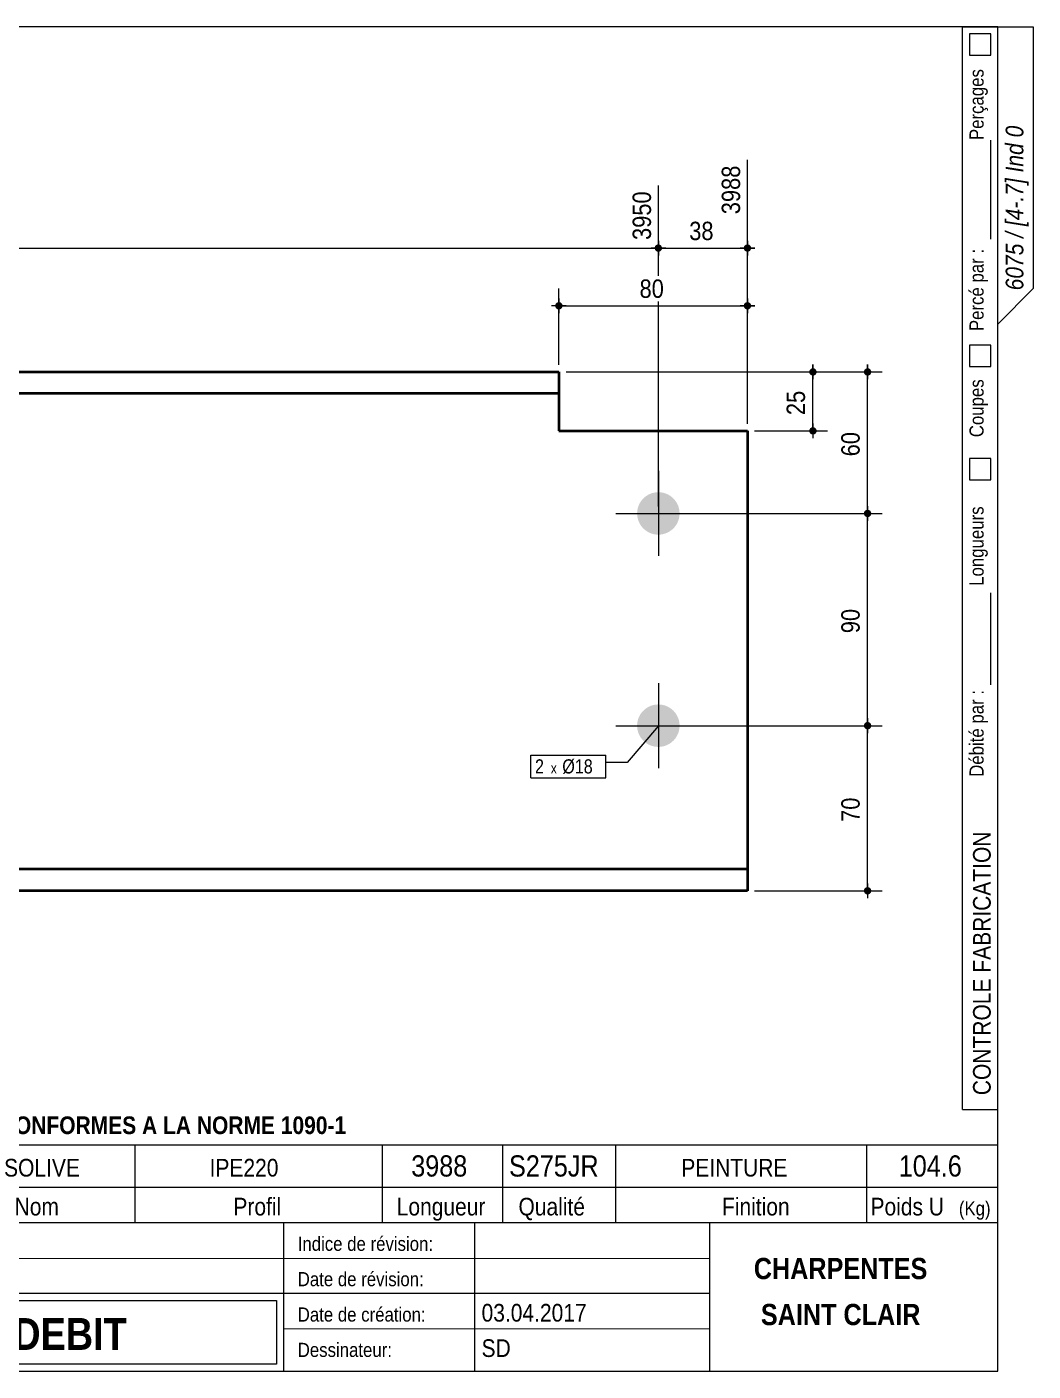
# Model space of a CAD drawing. Header units: millimetres. Extents: x 2 to 287, y 5 to 195.
# Drawn here: x 144.7 to 287, y 5 to 195 of the extents above; entities that cross this region are included whole.
import ezdxf

# ---------------------------------------------------------------- set-up
doc = ezdxf.new("R2010")
doc.units = ezdxf.units.MM
for name, color, linetype, lineweight in [('Autre type objet', 1, 'Continuous', 0), ('Boulon', 7, 'Continuous', 0), ('Cotation', 7, 'Continuous', 0), ('Désignation boulon', 3, 'Continuous', 0), ('Feuille dessin', 5, 'Continuous', 0), ('Piece', 2, 'Continuous', 0)]:
    doc.layers.add(name, color=color, linetype=linetype, lineweight=lineweight)
doc.styles.add('ARIAL', font='ARIAL.TTF')
doc.styles.add('ARIAL_BOLD', font='ARIALBD.TTF')
doc.styles.add('ARIAL_ITALIC', font='ARIALI.TTF')
doc.styles.add('COMIC_SANS_MS', font='COMIC.TTF')

# ---------------------------------------------------------------- blocks, each defined once
blk = doc.blocks.new('*A1')
at = {"layer": 'Boulon'}
for points in [[(231, 126.3), (231, 126.38), (231.01, 126.45), (231.01, 126.52), (231.02, 126.6), (231.03, 126.67), (231.04, 126.74), (231.06, 126.81), (231.07, 126.89), (231.09, 126.96), (231.11, 127.03), (231.13, 127.1), (231.15, 127.17), (231.17, 127.24), (231.2, 127.31), (231.23, 127.38), (231.26, 127.44), (231.29, 127.51), (231.32, 127.58), (231.35, 127.64), (231.39, 127.71), (231.43, 127.77), (231.46, 127.83), (231.5, 127.9), (231.55, 127.96), (231.59, 128.02), (231.63, 128.07), (231.68, 128.13), (231.73, 128.19), (231.78, 128.24), (231.83, 128.3), (231.88, 128.35), (231.93, 128.4), (231.98, 128.45), (232.04, 128.5), (232.1, 128.55), (232.15, 128.59), (232.21, 128.64), (232.27, 128.68), (232.33, 128.72), (232.39, 128.76), (232.46, 128.8), (232.52, 128.84), (232.58, 128.87), (232.65, 128.91), (232.72, 128.94), (232.78, 128.97), (232.85, 129), (232.92, 129.03), (232.99, 129.05), (233.06, 129.08), (233.13, 129.1), (233.2, 129.12), (233.27, 129.14), (233.34, 129.16), (233.41, 129.17), (233.49, 129.18), (233.56, 129.2), (233.63, 129.21), (233.7, 129.21), (233.78, 129.22), (233.85, 129.22), (233.93, 129.23), (234, 129.23), (234.07, 129.23), (234.15, 129.22), (234.22, 129.22), (234.29, 129.21), (234.37, 129.21), (234.44, 129.2), (234.51, 129.18), (234.58, 129.17), (234.66, 129.16), (234.73, 129.14), (234.8, 129.12), (234.87, 129.1), (234.94, 129.08), (235.01, 129.05), (235.08, 129.03), (235.15, 129), (235.21, 128.97), (235.28, 128.94), (235.35, 128.91), (235.41, 128.87), (235.48, 128.84), (235.54, 128.8), (235.6, 128.76), (235.67, 128.72), (235.73, 128.68), (235.79, 128.64), (235.84, 128.59), (235.9, 128.55), (235.96, 128.5), (236.01, 128.45), (236.07, 128.4), (236.12, 128.35), (236.17, 128.3), (236.22, 128.24), (236.27, 128.19), (236.32, 128.13), (236.36, 128.07), (236.41, 128.02), (236.45, 127.96), (236.49, 127.9), (236.53, 127.83), (236.57, 127.77), (236.61, 127.71), (236.64, 127.64), (236.68, 127.58), (236.71, 127.51), (236.74, 127.44), (236.77, 127.38), (236.8, 127.31), (236.82, 127.24), (236.85, 127.17), (236.87, 127.1), (236.89, 127.03), (236.91, 126.96), (236.93, 126.89), (236.94, 126.81), (236.95, 126.74), (236.97, 126.67), (236.98, 126.6), (236.98, 126.52), (236.99, 126.45), (237, 126.38), (237, 126.3), (237, 126.23), (237, 126.15), (237, 126.08), (236.99, 126.01), (236.98, 125.93), (236.98, 125.86), (236.97, 125.79), (236.95, 125.72), (236.94, 125.64), (236.93, 125.57), (236.91, 125.5), (236.89, 125.43), (236.87, 125.36), (236.85, 125.29), (236.82, 125.22), (236.8, 125.15), (236.77, 125.08), (236.74, 125.01), (236.71, 124.95), (236.68, 124.88), (236.64, 124.81), (236.61, 124.75), (236.57, 124.69), (236.53, 124.62), (236.49, 124.56), (236.45, 124.5), (236.41, 124.44), (236.36, 124.38), (236.32, 124.33), (236.27, 124.27), (236.22, 124.21), (236.17, 124.16), (236.12, 124.11), (236.07, 124.06), (236.01, 124.01), (235.96, 123.96), (235.9, 123.91), (235.84, 123.86), (235.79, 123.82), (235.73, 123.78), (235.67, 123.73), (235.6, 123.69), (235.54, 123.66), (235.48, 123.62), (235.41, 123.58), (235.35, 123.55), (235.28, 123.52), (235.21, 123.49), (235.15, 123.46), (235.08, 123.43), (235.01, 123.4), (234.94, 123.38), (234.87, 123.36), (234.8, 123.34), (234.73, 123.32), (234.66, 123.3), (234.58, 123.29), (234.51, 123.27), (234.44, 123.26), (234.37, 123.25), (234.29, 123.24), (234.22, 123.24), (234.15, 123.23), (234.07, 123.23), (234, 123.23), (233.93, 123.23), (233.85, 123.23), (233.78, 123.24), (233.7, 123.24), (233.63, 123.25), (233.56, 123.26), (233.49, 123.27), (233.41, 123.29), (233.34, 123.3), (233.27, 123.32), (233.2, 123.34), (233.13, 123.36), (233.06, 123.38), (232.99, 123.4), (232.92, 123.43), (232.85, 123.46), (232.78, 123.49), (232.72, 123.52), (232.65, 123.55), (232.58, 123.58), (232.52, 123.62), (232.46, 123.66), (232.39, 123.69), (232.33, 123.73), (232.27, 123.78), (232.21, 123.82), (232.15, 123.86), (232.1, 123.91), (232.04, 123.96), (231.98, 124.01), (231.93, 124.06), (231.88, 124.11), (231.83, 124.16), (231.78, 124.21), (231.73, 124.27), (231.68, 124.33), (231.63, 124.38), (231.59, 124.44), (231.55, 124.5), (231.5, 124.56), (231.46, 124.62), (231.43, 124.69), (231.39, 124.75), (231.35, 124.81), (231.32, 124.88), (231.29, 124.95), (231.26, 125.01), (231.23, 125.08), (231.2, 125.15), (231.17, 125.22), (231.15, 125.29), (231.13, 125.36), (231.11, 125.43), (231.09, 125.5), (231.07, 125.57), (231.06, 125.64), (231.04, 125.72), (231.03, 125.79), (231.02, 125.86), (231.01, 125.93), (231.01, 126.01), (231, 126.08), (231, 126.15), (231, 126.23)], [(231, 96.3), (231, 96.38), (231.01, 96.45), (231.01, 96.52), (231.02, 96.6), (231.03, 96.67), (231.04, 96.74), (231.06, 96.81), (231.07, 96.89), (231.09, 96.96), (231.11, 97.03), (231.13, 97.1), (231.15, 97.17), (231.17, 97.24), (231.2, 97.31), (231.23, 97.38), (231.26, 97.44), (231.29, 97.51), (231.32, 97.58), (231.35, 97.64), (231.39, 97.71), (231.43, 97.77), (231.46, 97.83), (231.5, 97.9), (231.55, 97.96), (231.59, 98.02), (231.63, 98.07), (231.68, 98.13), (231.73, 98.19), (231.78, 98.24), (231.83, 98.3), (231.88, 98.35), (231.93, 98.4), (231.98, 98.45), (232.04, 98.5), (232.1, 98.55), (232.15, 98.59), (232.21, 98.64), (232.27, 98.68), (232.33, 98.72), (232.39, 98.76), (232.46, 98.8), (232.52, 98.84), (232.58, 98.87), (232.65, 98.91), (232.72, 98.94), (232.78, 98.97), (232.85, 99), (232.92, 99.03), (232.99, 99.05), (233.06, 99.08), (233.13, 99.1), (233.2, 99.12), (233.27, 99.14), (233.34, 99.16), (233.41, 99.17), (233.49, 99.18), (233.56, 99.2), (233.63, 99.21), (233.7, 99.21), (233.78, 99.22), (233.85, 99.22), (233.93, 99.23), (234, 99.23), (234.07, 99.23), (234.15, 99.22), (234.22, 99.22), (234.29, 99.21), (234.37, 99.21), (234.44, 99.2), (234.51, 99.18), (234.58, 99.17), (234.66, 99.16), (234.73, 99.14), (234.8, 99.12), (234.87, 99.1), (234.94, 99.08), (235.01, 99.05), (235.08, 99.03), (235.15, 99), (235.21, 98.97), (235.28, 98.94), (235.35, 98.91), (235.41, 98.87), (235.48, 98.84), (235.54, 98.8), (235.6, 98.76), (235.67, 98.72), (235.73, 98.68), (235.79, 98.64), (235.84, 98.59), (235.9, 98.55), (235.96, 98.5), (236.01, 98.45), (236.07, 98.4), (236.12, 98.35), (236.17, 98.3), (236.22, 98.24), (236.27, 98.19), (236.32, 98.13), (236.36, 98.07), (236.41, 98.02), (236.45, 97.96), (236.49, 97.9), (236.53, 97.83), (236.57, 97.77), (236.61, 97.71), (236.64, 97.64), (236.68, 97.58), (236.71, 97.51), (236.74, 97.44), (236.77, 97.38), (236.8, 97.31), (236.82, 97.24), (236.85, 97.17), (236.87, 97.1), (236.89, 97.03), (236.91, 96.96), (236.93, 96.89), (236.94, 96.81), (236.95, 96.74), (236.97, 96.67), (236.98, 96.6), (236.98, 96.52), (236.99, 96.45), (237, 96.38), (237, 96.3), (237, 96.23), (237, 96.15), (237, 96.08), (236.99, 96.01), (236.98, 95.93), (236.98, 95.86), (236.97, 95.79), (236.95, 95.72), (236.94, 95.64), (236.93, 95.57), (236.91, 95.5), (236.89, 95.43), (236.87, 95.36), (236.85, 95.29), (236.82, 95.22), (236.8, 95.15), (236.77, 95.08), (236.74, 95.01), (236.71, 94.95), (236.68, 94.88), (236.64, 94.81), (236.61, 94.75), (236.57, 94.69), (236.53, 94.62), (236.49, 94.56), (236.45, 94.5), (236.41, 94.44), (236.36, 94.38), (236.32, 94.33), (236.27, 94.27), (236.22, 94.21), (236.17, 94.16), (236.12, 94.11), (236.07, 94.06), (236.01, 94.01), (235.96, 93.96), (235.9, 93.91), (235.84, 93.86), (235.79, 93.82), (235.73, 93.78), (235.67, 93.73), (235.6, 93.69), (235.54, 93.66), (235.48, 93.62), (235.41, 93.58), (235.35, 93.55), (235.28, 93.52), (235.21, 93.49), (235.15, 93.46), (235.08, 93.43), (235.01, 93.4), (234.94, 93.38), (234.87, 93.36), (234.8, 93.34), (234.73, 93.32), (234.66, 93.3), (234.58, 93.29), (234.51, 93.27), (234.44, 93.26), (234.37, 93.25), (234.29, 93.24), (234.22, 93.24), (234.15, 93.23), (234.07, 93.23), (234, 93.23), (233.93, 93.23), (233.85, 93.23), (233.78, 93.24), (233.7, 93.24), (233.63, 93.25), (233.56, 93.26), (233.49, 93.27), (233.41, 93.29), (233.34, 93.3), (233.27, 93.32), (233.2, 93.34), (233.13, 93.36), (233.06, 93.38), (232.99, 93.4), (232.92, 93.43), (232.85, 93.46), (232.78, 93.49), (232.72, 93.52), (232.65, 93.55), (232.58, 93.58), (232.52, 93.62), (232.46, 93.66), (232.39, 93.69), (232.33, 93.73), (232.27, 93.78), (232.21, 93.82), (232.15, 93.86), (232.1, 93.91), (232.04, 93.96), (231.98, 94.01), (231.93, 94.06), (231.88, 94.11), (231.83, 94.16), (231.78, 94.21), (231.73, 94.27), (231.68, 94.33), (231.63, 94.38), (231.59, 94.44), (231.55, 94.5), (231.5, 94.56), (231.46, 94.62), (231.43, 94.69), (231.39, 94.75), (231.35, 94.81), (231.32, 94.88), (231.29, 94.95), (231.26, 95.01), (231.23, 95.08), (231.2, 95.15), (231.17, 95.22), (231.15, 95.29), (231.13, 95.36), (231.11, 95.43), (231.09, 95.5), (231.07, 95.57), (231.06, 95.64), (231.04, 95.72), (231.03, 95.79), (231.02, 95.86), (231.01, 95.93), (231.01, 96.01), (231, 96.08), (231, 96.15), (231, 96.23)]]:
    blk.add_hatch(color=256, dxfattribs=at).paths.add_polyline_path(points, flags=17)
at = {"layer": 'Boulon', "linetype": 'Continuous', "lineweight": 0}
for p, q in [((234, 132.23), (234, 120.23)), ((228, 126.23), (240, 126.23)), ((234, 102.23), (234, 90.23)), ((228, 96.23), (240, 96.23))]:
    blk.add_line(p, q, dxfattribs=at)
blk = doc.blocks.new('*A3')
at = {"layer": 'Piece', "color": 2, "linetype": 'Continuous', "lineweight": 40}
for p, q in [((139.935767, 146.2285), (219.935767, 146.2285)), ((219.935767, 146.2285), (219.935767, 137.895167)), ((219.935767, 143.161833), (139.935767, 143.161833)), ((219.935767, 137.895167), (246.602433, 137.895167)), ((246.602433, 137.895167), (246.602433, 72.895167)), ((246.602433, 75.961833), (139.935767, 75.961833)), ((246.602433, 72.895167), (139.935767, 72.895167))]:
    blk.add_line(p, q, dxfattribs=at)
blk = doc.blocks.new('*A4')
at = {"layer": 'Feuille dessin', "linetype": 'Continuous', "lineweight": 0}
for p, q in [((282, 195), (5, 195)), ((282, 5), (282, 195)), ((5, 5), (282, 5))]:
    blk.add_line(p, q, dxfattribs=at)
blk = doc.blocks.new('*A5')
at = {"layer": 'Autre type objet', "linetype": 'Continuous', "lineweight": 0}
for p, q in [((277, 42), (277, 195)), ((277, 195), (287, 195)), ((278, 194), (278, 191)), ((281, 194), (278, 194)), ((281, 191), (281, 194)), ((282, 42), (282, 195)), ((287, 195), (287, 158)), ((278, 191), (281, 191)), ((281, 165), (281, 179)), ((287, 158), (282, 153)), ((278, 150), (278, 147)), ((281, 150), (278, 150)), ((281, 147), (281, 150)), ((278, 147), (281, 147)), ((278, 134), (278, 131)), ((281, 134), (278, 134)), ((281, 131), (281, 134)), ((278, 131), (281, 131)), ((281, 102), (281, 115)), ((277, 42), (282, 42))]:
    blk.add_line(p, q, dxfattribs=at)
at = {"layer": 'Autre type objet', "width": 0.85}
for s, height, style, p in [('Perçages', 2, 'ARIAL', (280, 179)), ('6075 / [4-.7] Ind 0', 2.5, 'ARIAL_ITALIC', (285.619109, 157.760245)), ('Percé par :', 2, 'ARIAL', (280, 152)), ('Coupes', 2, 'ARIAL', (280, 137)), ('Longueurs', 2, 'ARIAL', (280, 116)), ('Débité par :', 2, 'ARIAL', (280, 89)), ('CONTROLE FABRICATION', 2.5, 'ARIAL', (281, 44))]:
    blk.add_text(s, height=height, rotation=90, dxfattribs=dict(at, style=style)).set_placement(p)
blk = doc.blocks.new('*A7')
at = {"layer": 'Autre type objet', "linetype": 'Continuous', "lineweight": 0}
for p, q in [((92, 37), (282, 37)), ((160, 31), (160, 37)), ((195, 31), (195, 37)), ((212, 31), (212, 37)), ((228, 31), (228, 37)), ((263.5, 31), (263.5, 37)), ((282, 31), (282, 37)), ((92, 31), (282, 31)), ((160, 26), (160, 31)), ((195, 26), (195, 31)), ((212, 26), (212, 31)), ((228, 26), (228, 31)), ((263.5, 26), (263.5, 31)), ((282, 5), (282, 31)), ((92, 26), (282, 26)), ((181, 26), (181, 5)), ((208, 26), (208, 5)), ((241.262466, 5), (241.262466, 26)), ((92, 21), (241.327069, 20.935451)), ((92, 16), (181, 16)), ((181, 16), (241.297815, 16.021151)), ((93, 15), (180, 15)), ((180, 15), (180, 6)), ((181, 11), (241.217807, 10.969512)), ((180, 6), (93, 6)), ((92, 5), (282, 5))]:
    blk.add_line(p, q, dxfattribs=at)
at = {"layer": 'Autre type objet', "width": 0.85}
for s, height, style, p in [('TOLERANCES ESSENTIELLES CONFORMES A LA NORME 1090-1', 2.5, 'ARIAL_BOLD', (96.5, 38.5)), ('SOLIVE', 2.5, 'ARIAL', (141.474609, 32.5)), ('IPE220', 2.5, 'ARIAL', (170.538574, 32.5)), ('3988', 3, 'ARIAL', (199.053223, 32.5)), ('S275JR', 3, 'ARIAL', (212.880127, 32.5)), ('PEINTURE', 2.5, 'ARIAL', (237.24646, 32.5)), ('104.6', 3, 'ARIAL', (267.997314, 32.5)), ('Nom', 2.5, 'ARIAL', (142.961426, 27)), ('Profil', 2.5, 'ARIAL', (173.903564, 27)), ('Longueur', 2.5, 'ARIAL', (197, 27)), ('Qualité', 2.5, 'ARIAL', (214.218018, 27)), ('Finition', 2.5, 'ARIAL', (243, 27)), ('Poids U', 2.5, 'ARIAL', (264, 27)), ('(Kg)', 2, 'ARIAL', (276.5, 27)), ('Indice de révision:', 2, 'ARIAL', (183, 22)), ('CHARPENTES', 3, 'ARIAL_BOLD', (247.5, 18)), ('Date de révision:', 2, 'ARIAL', (183, 17)), ('Date de création:', 2, 'ARIAL', (183, 12)), ('03.04.2017', 2.5, 'ARIAL', (209, 12)), ('SAINT CLAIR', 3, 'ARIAL_BOLD', (248.5, 11.5)), ('CROQUIS   DE  DEBIT', 4.5, 'ARIAL_BOLD', (103, 8)), ('SD', 2.5, 'ARIAL', (209, 7)), ('Dessinateur:', 2, 'ARIAL', (183, 7))]:
    blk.add_text(s, height=height, dxfattribs=dict(at, style=style)).set_placement(p)
blk = doc.blocks.new('*A10')
at = {"layer": 'Cotation'}
for points in [[(219.91, 155.06), (219.88, 155.06), (219.86, 155.07), (219.83, 155.07), (219.81, 155.08), (219.78, 155.08), (219.76, 155.09), (219.74, 155.1), (219.71, 155.11), (219.69, 155.12), (219.67, 155.14), (219.65, 155.15), (219.63, 155.16), (219.61, 155.18), (219.59, 155.2), (219.57, 155.21), (219.55, 155.23), (219.53, 155.25), (219.52, 155.27), (219.5, 155.29), (219.49, 155.31), (219.48, 155.34), (219.47, 155.36), (219.46, 155.38), (219.45, 155.41), (219.44, 155.43), (219.43, 155.46), (219.43, 155.48), (219.42, 155.51), (219.42, 155.53), (219.42, 155.56), (219.42, 155.58), (219.42, 155.61), (219.42, 155.63), (219.42, 155.66), (219.43, 155.68), (219.43, 155.71), (219.44, 155.73), (219.45, 155.76), (219.46, 155.78), (219.47, 155.8), (219.48, 155.83), (219.49, 155.85), (219.5, 155.87), (219.52, 155.89), (219.53, 155.91), (219.55, 155.93), (219.57, 155.95), (219.59, 155.97), (219.61, 155.98), (219.63, 156), (219.65, 156.01), (219.67, 156.03), (219.69, 156.04), (219.71, 156.05), (219.74, 156.06), (219.76, 156.07), (219.78, 156.08), (219.81, 156.09), (219.83, 156.09), (219.86, 156.1), (219.88, 156.1), (219.91, 156.1), (219.94, 156.1), (219.96, 156.1), (219.99, 156.1), (220.01, 156.1), (220.04, 156.09), (220.06, 156.09), (220.09, 156.08), (220.11, 156.07), (220.13, 156.06), (220.16, 156.05), (220.18, 156.04), (220.2, 156.03), (220.22, 156.01), (220.25, 156), (220.27, 155.98), (220.28, 155.97), (220.3, 155.95), (220.32, 155.93), (220.34, 155.91), (220.35, 155.89), (220.37, 155.87), (220.38, 155.85), (220.39, 155.83), (220.41, 155.8), (220.42, 155.78), (220.43, 155.76), (220.43, 155.73), (220.44, 155.71), (220.45, 155.68), (220.45, 155.66), (220.45, 155.63), (220.46, 155.61), (220.46, 155.58), (220.46, 155.56), (220.45, 155.53), (220.45, 155.51), (220.45, 155.48), (220.44, 155.46), (220.43, 155.43), (220.43, 155.41), (220.42, 155.38), (220.41, 155.36), (220.39, 155.34), (220.38, 155.31), (220.37, 155.29), (220.35, 155.27), (220.34, 155.25), (220.32, 155.23), (220.3, 155.21), (220.28, 155.2), (220.27, 155.18), (220.25, 155.16), (220.22, 155.15), (220.2, 155.14), (220.18, 155.12), (220.16, 155.11), (220.13, 155.1), (220.11, 155.09), (220.09, 155.08), (220.06, 155.08), (220.04, 155.07), (220.01, 155.07), (219.99, 155.06), (219.96, 155.06), (219.94, 155.06)], [(246.58, 155.06), (246.55, 155.06), (246.53, 155.07), (246.5, 155.07), (246.48, 155.08), (246.45, 155.08), (246.43, 155.09), (246.4, 155.1), (246.38, 155.11), (246.36, 155.12), (246.34, 155.14), (246.31, 155.15), (246.29, 155.16), (246.27, 155.18), (246.25, 155.2), (246.23, 155.21), (246.22, 155.23), (246.2, 155.25), (246.18, 155.27), (246.17, 155.29), (246.16, 155.31), (246.14, 155.34), (246.13, 155.36), (246.12, 155.38), (246.11, 155.41), (246.1, 155.43), (246.1, 155.46), (246.09, 155.48), (246.09, 155.51), (246.08, 155.53), (246.08, 155.56), (246.08, 155.58), (246.08, 155.61), (246.08, 155.63), (246.09, 155.66), (246.09, 155.68), (246.1, 155.71), (246.1, 155.73), (246.11, 155.76), (246.12, 155.78), (246.13, 155.8), (246.14, 155.83), (246.16, 155.85), (246.17, 155.87), (246.18, 155.89), (246.2, 155.91), (246.22, 155.93), (246.23, 155.95), (246.25, 155.97), (246.27, 155.98), (246.29, 156), (246.31, 156.01), (246.34, 156.03), (246.36, 156.04), (246.38, 156.05), (246.4, 156.06), (246.43, 156.07), (246.45, 156.08), (246.48, 156.09), (246.5, 156.09), (246.53, 156.1), (246.55, 156.1), (246.58, 156.1), (246.6, 156.1), (246.63, 156.1), (246.65, 156.1), (246.68, 156.1), (246.7, 156.09), (246.73, 156.09), (246.75, 156.08), (246.78, 156.07), (246.8, 156.06), (246.82, 156.05), (246.85, 156.04), (246.87, 156.03), (246.89, 156.01), (246.91, 156), (246.93, 155.98), (246.95, 155.97), (246.97, 155.95), (246.99, 155.93), (247, 155.91), (247.02, 155.89), (247.03, 155.87), (247.05, 155.85), (247.06, 155.83), (247.07, 155.8), (247.08, 155.78), (247.09, 155.76), (247.1, 155.73), (247.11, 155.71), (247.11, 155.68), (247.12, 155.66), (247.12, 155.63), (247.12, 155.61), (247.12, 155.58), (247.12, 155.56), (247.12, 155.53), (247.12, 155.51), (247.11, 155.48), (247.11, 155.46), (247.1, 155.43), (247.09, 155.41), (247.08, 155.38), (247.07, 155.36), (247.06, 155.34), (247.05, 155.31), (247.03, 155.29), (247.02, 155.27), (247, 155.25), (246.99, 155.23), (246.97, 155.21), (246.95, 155.2), (246.93, 155.18), (246.91, 155.16), (246.89, 155.15), (246.87, 155.14), (246.85, 155.12), (246.82, 155.11), (246.8, 155.1), (246.78, 155.09), (246.75, 155.08), (246.73, 155.08), (246.7, 155.07), (246.68, 155.07), (246.65, 155.06), (246.63, 155.06), (246.6, 155.06)]]:
    blk.add_hatch(color=256, dxfattribs=at).paths.add_polyline_path(points, flags=17)
at = {"layer": 'Cotation', "linetype": 'Continuous', "lineweight": 0}
for p, q in [((219.94, 147.23), (219.94, 158)), ((246.6, 138.9), (246.6, 158)), ((219.94, 156.62), (219.94, 154.54)), ((246.6, 156.62), (246.6, 154.54)), ((220.98, 155.58), (218.9, 155.58)), ((219.94, 155.58), (218.9, 155.58)), ((219.94, 155.58), (246.6, 155.58)), ((247.64, 155.58), (245.56, 155.58)), ((246.6, 155.58), (247.64, 155.58))]:
    blk.add_line(p, q, dxfattribs=at)
at = {"layer": 'Cotation'}
for p in [(219.94, 155.58), (246.6, 155.58)]:
    blk.add_point(p, dxfattribs=at)
at = {"layer": 'Cotation', "style": 'ARIAL', "width": 0.85}
blk.add_text('80', height=2.6, dxfattribs=at).set_placement((231.34, 156.7))
blk = doc.blocks.new('*A12')
at = {"layer": 'Cotation'}
blk.add_hatch(color=256, dxfattribs=at).paths.add_polyline_path([(233.97, 163.22), (233.95, 163.22), (233.92, 163.22), (233.9, 163.23), (233.87, 163.23), (233.85, 163.24), (233.82, 163.25), (233.8, 163.26), (233.78, 163.27), (233.75, 163.28), (233.73, 163.29), (233.71, 163.31), (233.69, 163.32), (233.67, 163.34), (233.65, 163.35), (233.63, 163.37), (233.61, 163.39), (233.6, 163.41), (233.58, 163.43), (233.57, 163.45), (233.55, 163.47), (233.54, 163.49), (233.53, 163.52), (233.52, 163.54), (233.51, 163.56), (233.5, 163.59), (233.49, 163.61), (233.49, 163.64), (233.48, 163.66), (233.48, 163.69), (233.48, 163.71), (233.48, 163.74), (233.48, 163.76), (233.48, 163.79), (233.48, 163.81), (233.49, 163.84), (233.49, 163.86), (233.5, 163.89), (233.51, 163.91), (233.52, 163.94), (233.53, 163.96), (233.54, 163.98), (233.55, 164.01), (233.57, 164.03), (233.58, 164.05), (233.6, 164.07), (233.61, 164.09), (233.63, 164.11), (233.65, 164.12), (233.67, 164.14), (233.69, 164.16), (233.71, 164.17), (233.73, 164.18), (233.75, 164.2), (233.78, 164.21), (233.8, 164.22), (233.82, 164.23), (233.85, 164.24), (233.87, 164.24), (233.9, 164.25), (233.92, 164.25), (233.95, 164.26), (233.97, 164.26), (234, 164.26), (234.02, 164.26), (234.05, 164.26), (234.08, 164.25), (234.1, 164.25), (234.13, 164.24), (234.15, 164.24), (234.17, 164.23), (234.2, 164.22), (234.22, 164.21), (234.24, 164.2), (234.27, 164.18), (234.29, 164.17), (234.31, 164.16), (234.33, 164.14), (234.35, 164.12), (234.37, 164.11), (234.38, 164.09), (234.4, 164.07), (234.42, 164.05), (234.43, 164.03), (234.44, 164.01), (234.46, 163.98), (234.47, 163.96), (234.48, 163.94), (234.49, 163.91), (234.5, 163.89), (234.5, 163.86), (234.51, 163.84), (234.51, 163.81), (234.52, 163.79), (234.52, 163.76), (234.52, 163.74), (234.52, 163.71), (234.52, 163.69), (234.51, 163.66), (234.51, 163.64), (234.5, 163.61), (234.5, 163.59), (234.49, 163.56), (234.48, 163.54), (234.47, 163.52), (234.46, 163.49), (234.44, 163.47), (234.43, 163.45), (234.42, 163.43), (234.4, 163.41), (234.38, 163.39), (234.37, 163.37), (234.35, 163.35), (234.33, 163.34), (234.31, 163.32), (234.29, 163.31), (234.27, 163.29), (234.24, 163.28), (234.22, 163.27), (234.2, 163.26), (234.17, 163.25), (234.15, 163.24), (234.13, 163.23), (234.1, 163.23), (234.08, 163.22), (234.05, 163.22), (234.02, 163.22), (234, 163.22)], flags=17)
at = {"layer": 'Cotation', "linetype": 'Continuous', "lineweight": 0}
for p, q in [((234, 159.82), (234, 172.59)), ((45.84, 163.74), (234, 163.74)), ((235.04, 163.74), (232.96, 163.74)), ((234, 164.78), (234, 162.7)), ((234, 163.74), (235.04, 163.74)), ((234, 127.23), (234, 156.18))]:
    blk.add_line(p, q, dxfattribs=at)
at = {"layer": 'Cotation'}
blk.add_point((234, 163.74), dxfattribs=at)
at = {"layer": 'Cotation', "style": 'ARIAL', "width": 0.85}
blk.add_text('3950', height=2.6, rotation=90.0002, dxfattribs=at).set_placement((232.96, 164.88))
blk = doc.blocks.new('*A13')
at = {"layer": 'Cotation'}
for points in [[(233.97, 163.22), (233.95, 163.22), (233.92, 163.22), (233.9, 163.23), (233.87, 163.23), (233.85, 163.24), (233.82, 163.25), (233.8, 163.26), (233.78, 163.27), (233.75, 163.28), (233.73, 163.29), (233.71, 163.31), (233.69, 163.32), (233.67, 163.34), (233.65, 163.35), (233.63, 163.37), (233.61, 163.39), (233.6, 163.41), (233.58, 163.43), (233.57, 163.45), (233.55, 163.47), (233.54, 163.49), (233.53, 163.52), (233.52, 163.54), (233.51, 163.56), (233.5, 163.59), (233.49, 163.61), (233.49, 163.64), (233.48, 163.66), (233.48, 163.69), (233.48, 163.71), (233.48, 163.74), (233.48, 163.76), (233.48, 163.79), (233.48, 163.81), (233.49, 163.84), (233.49, 163.86), (233.5, 163.89), (233.51, 163.91), (233.52, 163.94), (233.53, 163.96), (233.54, 163.98), (233.55, 164.01), (233.57, 164.03), (233.58, 164.05), (233.6, 164.07), (233.61, 164.09), (233.63, 164.11), (233.65, 164.12), (233.67, 164.14), (233.69, 164.16), (233.71, 164.17), (233.73, 164.18), (233.75, 164.2), (233.78, 164.21), (233.8, 164.22), (233.82, 164.23), (233.85, 164.24), (233.87, 164.24), (233.9, 164.25), (233.92, 164.25), (233.95, 164.26), (233.97, 164.26), (234, 164.26), (234.02, 164.26), (234.05, 164.26), (234.08, 164.25), (234.1, 164.25), (234.13, 164.24), (234.15, 164.24), (234.17, 164.23), (234.2, 164.22), (234.22, 164.21), (234.24, 164.2), (234.27, 164.18), (234.29, 164.17), (234.31, 164.16), (234.33, 164.14), (234.35, 164.12), (234.37, 164.11), (234.38, 164.09), (234.4, 164.07), (234.42, 164.05), (234.43, 164.03), (234.44, 164.01), (234.46, 163.98), (234.47, 163.96), (234.48, 163.94), (234.49, 163.91), (234.5, 163.89), (234.5, 163.86), (234.51, 163.84), (234.51, 163.81), (234.52, 163.79), (234.52, 163.76), (234.52, 163.74), (234.52, 163.71), (234.52, 163.69), (234.51, 163.66), (234.51, 163.64), (234.5, 163.61), (234.5, 163.59), (234.49, 163.56), (234.48, 163.54), (234.47, 163.52), (234.46, 163.49), (234.44, 163.47), (234.43, 163.45), (234.42, 163.43), (234.4, 163.41), (234.38, 163.39), (234.37, 163.37), (234.35, 163.35), (234.33, 163.34), (234.31, 163.32), (234.29, 163.31), (234.27, 163.29), (234.24, 163.28), (234.22, 163.27), (234.2, 163.26), (234.17, 163.25), (234.15, 163.24), (234.13, 163.23), (234.1, 163.23), (234.08, 163.22), (234.05, 163.22), (234.02, 163.22), (234, 163.22)], [(246.58, 163.22), (246.55, 163.22), (246.53, 163.22), (246.5, 163.23), (246.48, 163.23), (246.45, 163.24), (246.43, 163.25), (246.4, 163.26), (246.38, 163.27), (246.36, 163.28), (246.34, 163.29), (246.31, 163.31), (246.29, 163.32), (246.27, 163.34), (246.25, 163.35), (246.23, 163.37), (246.22, 163.39), (246.2, 163.41), (246.18, 163.43), (246.17, 163.45), (246.16, 163.47), (246.14, 163.49), (246.13, 163.52), (246.12, 163.54), (246.11, 163.56), (246.1, 163.59), (246.1, 163.61), (246.09, 163.64), (246.09, 163.66), (246.08, 163.69), (246.08, 163.71), (246.08, 163.74), (246.08, 163.76), (246.08, 163.79), (246.09, 163.81), (246.09, 163.84), (246.1, 163.86), (246.1, 163.89), (246.11, 163.91), (246.12, 163.94), (246.13, 163.96), (246.14, 163.98), (246.16, 164.01), (246.17, 164.03), (246.18, 164.05), (246.2, 164.07), (246.22, 164.09), (246.23, 164.11), (246.25, 164.12), (246.27, 164.14), (246.29, 164.16), (246.31, 164.17), (246.34, 164.18), (246.36, 164.2), (246.38, 164.21), (246.4, 164.22), (246.43, 164.23), (246.45, 164.24), (246.48, 164.24), (246.5, 164.25), (246.53, 164.25), (246.55, 164.26), (246.58, 164.26), (246.6, 164.26), (246.63, 164.26), (246.65, 164.26), (246.68, 164.25), (246.7, 164.25), (246.73, 164.24), (246.75, 164.24), (246.78, 164.23), (246.8, 164.22), (246.82, 164.21), (246.85, 164.2), (246.87, 164.18), (246.89, 164.17), (246.91, 164.16), (246.93, 164.14), (246.95, 164.12), (246.97, 164.11), (246.99, 164.09), (247, 164.07), (247.02, 164.05), (247.03, 164.03), (247.05, 164.01), (247.06, 163.98), (247.07, 163.96), (247.08, 163.94), (247.09, 163.91), (247.1, 163.89), (247.11, 163.86), (247.11, 163.84), (247.12, 163.81), (247.12, 163.79), (247.12, 163.76), (247.12, 163.74), (247.12, 163.71), (247.12, 163.69), (247.12, 163.66), (247.11, 163.64), (247.11, 163.61), (247.1, 163.59), (247.09, 163.56), (247.08, 163.54), (247.07, 163.52), (247.06, 163.49), (247.05, 163.47), (247.03, 163.45), (247.02, 163.43), (247, 163.41), (246.99, 163.39), (246.97, 163.37), (246.95, 163.35), (246.93, 163.34), (246.91, 163.32), (246.89, 163.31), (246.87, 163.29), (246.85, 163.28), (246.82, 163.27), (246.8, 163.26), (246.78, 163.25), (246.75, 163.24), (246.73, 163.23), (246.7, 163.23), (246.68, 163.22), (246.65, 163.22), (246.63, 163.22), (246.6, 163.22)]]:
    blk.add_hatch(color=256, dxfattribs=at).paths.add_polyline_path(points, flags=17)
at = {"layer": 'Cotation', "linetype": 'Continuous', "lineweight": 0}
for p, q in [((246.6, 138.9), (246.6, 176.23)), ((234, 159.82), (234, 172.59)), ((235.04, 163.74), (232.96, 163.74)), ((234, 163.74), (232.96, 163.74)), ((234, 164.78), (234, 162.7)), ((234, 163.74), (246.6, 163.74)), ((247.64, 163.74), (245.56, 163.74)), ((246.6, 164.78), (246.6, 162.7)), ((246.6, 163.74), (247.64, 163.74)), ((234, 127.23), (234, 156.18))]:
    blk.add_line(p, q, dxfattribs=at)
at = {"layer": 'Cotation'}
for p in [(234, 163.74), (246.6, 163.74)]:
    blk.add_point(p, dxfattribs=at)
at = {"layer": 'Cotation', "style": 'ARIAL', "width": 0.85}
blk.add_text('3988', height=2.6, rotation=90.0002, dxfattribs=at).set_placement((245.56, 168.52))
blk.add_text('38', height=2.6, dxfattribs=at).set_placement((238.37, 164.86))
blk = doc.blocks.new('*A15')
at = {"layer": 'Cotation'}
for points in [[(255.84, 145.71), (255.81, 145.71), (255.79, 145.71), (255.76, 145.72), (255.74, 145.72), (255.71, 145.73), (255.69, 145.74), (255.67, 145.75), (255.64, 145.76), (255.62, 145.77), (255.6, 145.78), (255.58, 145.8), (255.55, 145.81), (255.53, 145.83), (255.51, 145.84), (255.5, 145.86), (255.48, 145.88), (255.46, 145.9), (255.45, 145.92), (255.43, 145.94), (255.42, 145.96), (255.41, 145.98), (255.39, 146.01), (255.38, 146.03), (255.37, 146.05), (255.37, 146.08), (255.36, 146.1), (255.35, 146.13), (255.35, 146.15), (255.35, 146.18), (255.34, 146.2), (255.34, 146.23), (255.34, 146.25), (255.35, 146.28), (255.35, 146.3), (255.35, 146.33), (255.36, 146.35), (255.37, 146.38), (255.37, 146.4), (255.38, 146.43), (255.39, 146.45), (255.41, 146.47), (255.42, 146.5), (255.43, 146.52), (255.45, 146.54), (255.46, 146.56), (255.48, 146.58), (255.5, 146.6), (255.51, 146.61), (255.53, 146.63), (255.55, 146.65), (255.58, 146.66), (255.6, 146.67), (255.62, 146.69), (255.64, 146.7), (255.67, 146.71), (255.69, 146.72), (255.71, 146.73), (255.74, 146.73), (255.76, 146.74), (255.79, 146.74), (255.81, 146.75), (255.84, 146.75), (255.86, 146.75), (255.89, 146.75), (255.92, 146.75), (255.94, 146.74), (255.97, 146.74), (255.99, 146.73), (256.02, 146.73), (256.04, 146.72), (256.06, 146.71), (256.09, 146.7), (256.11, 146.69), (256.13, 146.67), (256.15, 146.66), (256.17, 146.65), (256.19, 146.63), (256.21, 146.61), (256.23, 146.6), (256.25, 146.58), (256.27, 146.56), (256.28, 146.54), (256.3, 146.52), (256.31, 146.5), (256.32, 146.47), (256.33, 146.45), (256.34, 146.43), (256.35, 146.4), (256.36, 146.38), (256.37, 146.35), (256.37, 146.33), (256.38, 146.3), (256.38, 146.28), (256.38, 146.25), (256.38, 146.23), (256.38, 146.2), (256.38, 146.18), (256.38, 146.15), (256.37, 146.13), (256.37, 146.1), (256.36, 146.08), (256.35, 146.05), (256.34, 146.03), (256.33, 146.01), (256.32, 145.98), (256.31, 145.96), (256.3, 145.94), (256.28, 145.92), (256.27, 145.9), (256.25, 145.88), (256.23, 145.86), (256.21, 145.84), (256.19, 145.83), (256.17, 145.81), (256.15, 145.8), (256.13, 145.78), (256.11, 145.77), (256.09, 145.76), (256.06, 145.75), (256.04, 145.74), (256.02, 145.73), (255.99, 145.72), (255.97, 145.72), (255.94, 145.71), (255.92, 145.71), (255.89, 145.71), (255.86, 145.71)], [(255.84, 137.38), (255.81, 137.38), (255.79, 137.38), (255.76, 137.39), (255.74, 137.39), (255.71, 137.4), (255.69, 137.41), (255.67, 137.41), (255.64, 137.43), (255.62, 137.44), (255.6, 137.45), (255.58, 137.46), (255.55, 137.48), (255.53, 137.49), (255.51, 137.51), (255.5, 137.53), (255.48, 137.55), (255.46, 137.57), (255.45, 137.59), (255.43, 137.61), (255.42, 137.63), (255.41, 137.65), (255.39, 137.67), (255.38, 137.7), (255.37, 137.72), (255.37, 137.74), (255.36, 137.77), (255.35, 137.79), (255.35, 137.82), (255.35, 137.84), (255.34, 137.87), (255.34, 137.9), (255.34, 137.92), (255.35, 137.95), (255.35, 137.97), (255.35, 138), (255.36, 138.02), (255.37, 138.05), (255.37, 138.07), (255.38, 138.09), (255.39, 138.12), (255.41, 138.14), (255.42, 138.16), (255.43, 138.18), (255.45, 138.2), (255.46, 138.23), (255.48, 138.24), (255.5, 138.26), (255.51, 138.28), (255.53, 138.3), (255.55, 138.31), (255.58, 138.33), (255.6, 138.34), (255.62, 138.35), (255.64, 138.37), (255.67, 138.38), (255.69, 138.38), (255.71, 138.39), (255.74, 138.4), (255.76, 138.41), (255.79, 138.41), (255.81, 138.41), (255.84, 138.41), (255.86, 138.42), (255.89, 138.41), (255.92, 138.41), (255.94, 138.41), (255.97, 138.41), (255.99, 138.4), (256.02, 138.39), (256.04, 138.38), (256.06, 138.38), (256.09, 138.37), (256.11, 138.35), (256.13, 138.34), (256.15, 138.33), (256.17, 138.31), (256.19, 138.3), (256.21, 138.28), (256.23, 138.26), (256.25, 138.24), (256.27, 138.23), (256.28, 138.2), (256.3, 138.18), (256.31, 138.16), (256.32, 138.14), (256.33, 138.12), (256.34, 138.09), (256.35, 138.07), (256.36, 138.05), (256.37, 138.02), (256.37, 138), (256.38, 137.97), (256.38, 137.95), (256.38, 137.92), (256.38, 137.9), (256.38, 137.87), (256.38, 137.84), (256.38, 137.82), (256.37, 137.79), (256.37, 137.77), (256.36, 137.74), (256.35, 137.72), (256.34, 137.7), (256.33, 137.67), (256.32, 137.65), (256.31, 137.63), (256.3, 137.61), (256.28, 137.59), (256.27, 137.57), (256.25, 137.55), (256.23, 137.53), (256.21, 137.51), (256.19, 137.49), (256.17, 137.48), (256.15, 137.46), (256.13, 137.45), (256.11, 137.44), (256.09, 137.43), (256.06, 137.41), (256.04, 137.41), (256.02, 137.4), (255.99, 137.39), (255.97, 137.39), (255.94, 137.38), (255.92, 137.38), (255.89, 137.38), (255.86, 137.38)]]:
    blk.add_hatch(color=256, dxfattribs=at).paths.add_polyline_path(points, flags=17)
at = {"layer": 'Cotation', "linetype": 'Continuous', "lineweight": 0}
for p, q in [((255.86, 147.27), (255.86, 145.19)), ((255.86, 146.23), (255.86, 147.27)), ((220.94, 146.23), (257.94, 146.23)), ((254.82, 146.23), (256.9, 146.23)), ((255.86, 137.9), (255.86, 146.23)), ((255.86, 138.94), (255.86, 136.86)), ((247.6, 137.9), (257.94, 137.9)), ((254.82, 137.9), (256.9, 137.9)), ((255.86, 137.9), (255.86, 136.86))]:
    blk.add_line(p, q, dxfattribs=at)
at = {"layer": 'Cotation'}
for p in [(255.86, 146.23), (255.86, 137.9)]:
    blk.add_point(p, dxfattribs=at)
at = {"layer": 'Cotation', "style": 'ARIAL', "width": 0.85}
blk.add_text('25', height=2.6, rotation=90.0002, dxfattribs=at).set_placement((254.74, 140.13))
blk = doc.blocks.new('*A19')
at = {"layer": 'Cotation'}
for points in [[(263.56, 95.71), (263.54, 95.71), (263.51, 95.71), (263.49, 95.72), (263.46, 95.72), (263.44, 95.73), (263.41, 95.74), (263.39, 95.75), (263.37, 95.76), (263.34, 95.77), (263.32, 95.78), (263.3, 95.8), (263.28, 95.81), (263.26, 95.83), (263.24, 95.84), (263.22, 95.86), (263.2, 95.88), (263.19, 95.9), (263.17, 95.92), (263.16, 95.94), (263.14, 95.96), (263.13, 95.98), (263.12, 96.01), (263.11, 96.03), (263.1, 96.05), (263.09, 96.08), (263.09, 96.1), (263.08, 96.13), (263.08, 96.15), (263.07, 96.18), (263.07, 96.2), (263.07, 96.23), (263.07, 96.25), (263.07, 96.28), (263.08, 96.3), (263.08, 96.33), (263.09, 96.35), (263.09, 96.38), (263.1, 96.4), (263.11, 96.43), (263.12, 96.45), (263.13, 96.47), (263.14, 96.5), (263.16, 96.52), (263.17, 96.54), (263.19, 96.56), (263.2, 96.58), (263.22, 96.6), (263.24, 96.61), (263.26, 96.63), (263.28, 96.65), (263.3, 96.66), (263.32, 96.67), (263.34, 96.69), (263.37, 96.7), (263.39, 96.71), (263.41, 96.72), (263.44, 96.73), (263.46, 96.73), (263.49, 96.74), (263.51, 96.74), (263.54, 96.75), (263.56, 96.75), (263.59, 96.75), (263.62, 96.75), (263.64, 96.75), (263.67, 96.74), (263.69, 96.74), (263.72, 96.73), (263.74, 96.73), (263.76, 96.72), (263.79, 96.71), (263.81, 96.7), (263.83, 96.69), (263.86, 96.67), (263.88, 96.66), (263.9, 96.65), (263.92, 96.63), (263.94, 96.61), (263.96, 96.6), (263.98, 96.58), (263.99, 96.56), (264.01, 96.54), (264.02, 96.52), (264.04, 96.5), (264.05, 96.47), (264.06, 96.45), (264.07, 96.43), (264.08, 96.4), (264.09, 96.38), (264.09, 96.35), (264.1, 96.33), (264.1, 96.3), (264.11, 96.28), (264.11, 96.25), (264.11, 96.23), (264.11, 96.2), (264.11, 96.18), (264.1, 96.15), (264.1, 96.13), (264.09, 96.1), (264.09, 96.08), (264.08, 96.05), (264.07, 96.03), (264.06, 96.01), (264.05, 95.98), (264.04, 95.96), (264.02, 95.94), (264.01, 95.92), (263.99, 95.9), (263.98, 95.88), (263.96, 95.86), (263.94, 95.84), (263.92, 95.83), (263.9, 95.81), (263.88, 95.8), (263.86, 95.78), (263.83, 95.77), (263.81, 95.76), (263.79, 95.75), (263.76, 95.74), (263.74, 95.73), (263.72, 95.72), (263.69, 95.72), (263.67, 95.71), (263.64, 95.71), (263.62, 95.71), (263.59, 95.71)], [(263.56, 72.38), (263.54, 72.38), (263.51, 72.38), (263.49, 72.39), (263.46, 72.39), (263.44, 72.4), (263.41, 72.41), (263.39, 72.41), (263.37, 72.43), (263.34, 72.44), (263.32, 72.45), (263.3, 72.46), (263.28, 72.48), (263.26, 72.49), (263.24, 72.51), (263.22, 72.53), (263.2, 72.55), (263.19, 72.57), (263.17, 72.59), (263.16, 72.61), (263.14, 72.63), (263.13, 72.65), (263.12, 72.67), (263.11, 72.7), (263.1, 72.72), (263.09, 72.74), (263.09, 72.77), (263.08, 72.79), (263.08, 72.82), (263.07, 72.84), (263.07, 72.87), (263.07, 72.9), (263.07, 72.92), (263.07, 72.95), (263.08, 72.97), (263.08, 73), (263.09, 73.02), (263.09, 73.05), (263.1, 73.07), (263.11, 73.09), (263.12, 73.12), (263.13, 73.14), (263.14, 73.16), (263.16, 73.18), (263.17, 73.2), (263.19, 73.23), (263.2, 73.24), (263.22, 73.26), (263.24, 73.28), (263.26, 73.3), (263.28, 73.31), (263.3, 73.33), (263.32, 73.34), (263.34, 73.35), (263.37, 73.37), (263.39, 73.38), (263.41, 73.38), (263.44, 73.39), (263.46, 73.4), (263.49, 73.41), (263.51, 73.41), (263.54, 73.41), (263.56, 73.41), (263.59, 73.42), (263.62, 73.41), (263.64, 73.41), (263.67, 73.41), (263.69, 73.41), (263.72, 73.4), (263.74, 73.39), (263.76, 73.38), (263.79, 73.38), (263.81, 73.37), (263.83, 73.35), (263.86, 73.34), (263.88, 73.33), (263.9, 73.31), (263.92, 73.3), (263.94, 73.28), (263.96, 73.26), (263.98, 73.24), (263.99, 73.23), (264.01, 73.2), (264.02, 73.18), (264.04, 73.16), (264.05, 73.14), (264.06, 73.12), (264.07, 73.09), (264.08, 73.07), (264.09, 73.05), (264.09, 73.02), (264.1, 73), (264.1, 72.97), (264.11, 72.95), (264.11, 72.92), (264.11, 72.9), (264.11, 72.87), (264.11, 72.84), (264.1, 72.82), (264.1, 72.79), (264.09, 72.77), (264.09, 72.74), (264.08, 72.72), (264.07, 72.7), (264.06, 72.67), (264.05, 72.65), (264.04, 72.63), (264.02, 72.61), (264.01, 72.59), (263.99, 72.57), (263.98, 72.55), (263.96, 72.53), (263.94, 72.51), (263.92, 72.49), (263.9, 72.48), (263.88, 72.46), (263.86, 72.45), (263.83, 72.44), (263.81, 72.43), (263.79, 72.41), (263.76, 72.41), (263.74, 72.4), (263.72, 72.39), (263.69, 72.39), (263.67, 72.38), (263.64, 72.38), (263.62, 72.38), (263.59, 72.38)]]:
    blk.add_hatch(color=256, dxfattribs=at).paths.add_polyline_path(points, flags=17)
at = {"layer": 'Cotation', "linetype": 'Continuous', "lineweight": 0}
for p, q in [((263.59, 97.27), (263.59, 95.19)), ((263.59, 96.23), (263.59, 97.27)), ((235, 96.23), (265.67, 96.23)), ((262.55, 96.23), (264.63, 96.23)), ((263.59, 72.9), (263.59, 96.23)), ((247.6, 72.9), (265.67, 72.9)), ((262.55, 72.9), (264.63, 72.9)), ((263.59, 73.94), (263.59, 71.86)), ((263.59, 72.9), (263.59, 71.86))]:
    blk.add_line(p, q, dxfattribs=at)
at = {"layer": 'Cotation'}
for p in [(263.59, 96.23), (263.59, 72.9)]:
    blk.add_point(p, dxfattribs=at)
at = {"layer": 'Cotation', "style": 'ARIAL', "width": 0.85}
blk.add_text('70', height=2.6, rotation=90.0002, dxfattribs=at).set_placement((262.47, 82.63))
blk = doc.blocks.new('*A20')
at = {"layer": 'Cotation'}
for points in [[(263.56, 125.71), (263.54, 125.71), (263.51, 125.71), (263.49, 125.72), (263.46, 125.72), (263.44, 125.73), (263.41, 125.74), (263.39, 125.75), (263.37, 125.76), (263.34, 125.77), (263.32, 125.78), (263.3, 125.8), (263.28, 125.81), (263.26, 125.83), (263.24, 125.84), (263.22, 125.86), (263.2, 125.88), (263.19, 125.9), (263.17, 125.92), (263.16, 125.94), (263.14, 125.96), (263.13, 125.98), (263.12, 126.01), (263.11, 126.03), (263.1, 126.05), (263.09, 126.08), (263.09, 126.1), (263.08, 126.13), (263.08, 126.15), (263.07, 126.18), (263.07, 126.2), (263.07, 126.23), (263.07, 126.25), (263.07, 126.28), (263.08, 126.3), (263.08, 126.33), (263.09, 126.35), (263.09, 126.38), (263.1, 126.4), (263.11, 126.43), (263.12, 126.45), (263.13, 126.47), (263.14, 126.5), (263.16, 126.52), (263.17, 126.54), (263.19, 126.56), (263.2, 126.58), (263.22, 126.6), (263.24, 126.61), (263.26, 126.63), (263.28, 126.65), (263.3, 126.66), (263.32, 126.67), (263.34, 126.69), (263.37, 126.7), (263.39, 126.71), (263.41, 126.72), (263.44, 126.73), (263.46, 126.73), (263.49, 126.74), (263.51, 126.74), (263.54, 126.75), (263.56, 126.75), (263.59, 126.75), (263.62, 126.75), (263.64, 126.75), (263.67, 126.74), (263.69, 126.74), (263.72, 126.73), (263.74, 126.73), (263.76, 126.72), (263.79, 126.71), (263.81, 126.7), (263.83, 126.69), (263.86, 126.67), (263.88, 126.66), (263.9, 126.65), (263.92, 126.63), (263.94, 126.61), (263.96, 126.6), (263.98, 126.58), (263.99, 126.56), (264.01, 126.54), (264.02, 126.52), (264.04, 126.5), (264.05, 126.47), (264.06, 126.45), (264.07, 126.43), (264.08, 126.4), (264.09, 126.38), (264.09, 126.35), (264.1, 126.33), (264.1, 126.3), (264.11, 126.28), (264.11, 126.25), (264.11, 126.23), (264.11, 126.2), (264.11, 126.18), (264.1, 126.15), (264.1, 126.13), (264.09, 126.1), (264.09, 126.08), (264.08, 126.05), (264.07, 126.03), (264.06, 126.01), (264.05, 125.98), (264.04, 125.96), (264.02, 125.94), (264.01, 125.92), (263.99, 125.9), (263.98, 125.88), (263.96, 125.86), (263.94, 125.84), (263.92, 125.83), (263.9, 125.81), (263.88, 125.8), (263.86, 125.78), (263.83, 125.77), (263.81, 125.76), (263.79, 125.75), (263.76, 125.74), (263.74, 125.73), (263.72, 125.72), (263.69, 125.72), (263.67, 125.71), (263.64, 125.71), (263.62, 125.71), (263.59, 125.71)], [(263.56, 95.71), (263.54, 95.71), (263.51, 95.71), (263.49, 95.72), (263.46, 95.72), (263.44, 95.73), (263.41, 95.74), (263.39, 95.75), (263.37, 95.76), (263.34, 95.77), (263.32, 95.78), (263.3, 95.8), (263.28, 95.81), (263.26, 95.83), (263.24, 95.84), (263.22, 95.86), (263.2, 95.88), (263.19, 95.9), (263.17, 95.92), (263.16, 95.94), (263.14, 95.96), (263.13, 95.98), (263.12, 96.01), (263.11, 96.03), (263.1, 96.05), (263.09, 96.08), (263.09, 96.1), (263.08, 96.13), (263.08, 96.15), (263.07, 96.18), (263.07, 96.2), (263.07, 96.23), (263.07, 96.25), (263.07, 96.28), (263.08, 96.3), (263.08, 96.33), (263.09, 96.35), (263.09, 96.38), (263.1, 96.4), (263.11, 96.43), (263.12, 96.45), (263.13, 96.47), (263.14, 96.5), (263.16, 96.52), (263.17, 96.54), (263.19, 96.56), (263.2, 96.58), (263.22, 96.6), (263.24, 96.61), (263.26, 96.63), (263.28, 96.65), (263.3, 96.66), (263.32, 96.67), (263.34, 96.69), (263.37, 96.7), (263.39, 96.71), (263.41, 96.72), (263.44, 96.73), (263.46, 96.73), (263.49, 96.74), (263.51, 96.74), (263.54, 96.75), (263.56, 96.75), (263.59, 96.75), (263.62, 96.75), (263.64, 96.75), (263.67, 96.74), (263.69, 96.74), (263.72, 96.73), (263.74, 96.73), (263.76, 96.72), (263.79, 96.71), (263.81, 96.7), (263.83, 96.69), (263.86, 96.67), (263.88, 96.66), (263.9, 96.65), (263.92, 96.63), (263.94, 96.61), (263.96, 96.6), (263.98, 96.58), (263.99, 96.56), (264.01, 96.54), (264.02, 96.52), (264.04, 96.5), (264.05, 96.47), (264.06, 96.45), (264.07, 96.43), (264.08, 96.4), (264.09, 96.38), (264.09, 96.35), (264.1, 96.33), (264.1, 96.3), (264.11, 96.28), (264.11, 96.25), (264.11, 96.23), (264.11, 96.2), (264.11, 96.18), (264.1, 96.15), (264.1, 96.13), (264.09, 96.1), (264.09, 96.08), (264.08, 96.05), (264.07, 96.03), (264.06, 96.01), (264.05, 95.98), (264.04, 95.96), (264.02, 95.94), (264.01, 95.92), (263.99, 95.9), (263.98, 95.88), (263.96, 95.86), (263.94, 95.84), (263.92, 95.83), (263.9, 95.81), (263.88, 95.8), (263.86, 95.78), (263.83, 95.77), (263.81, 95.76), (263.79, 95.75), (263.76, 95.74), (263.74, 95.73), (263.72, 95.72), (263.69, 95.72), (263.67, 95.71), (263.64, 95.71), (263.62, 95.71), (263.59, 95.71)]]:
    blk.add_hatch(color=256, dxfattribs=at).paths.add_polyline_path(points, flags=17)
at = {"layer": 'Cotation', "linetype": 'Continuous', "lineweight": 0}
for p, q in [((235, 126.23), (265.67, 126.23)), ((262.55, 126.23), (264.63, 126.23)), ((263.59, 127.27), (263.59, 125.19)), ((263.59, 126.23), (263.59, 127.27)), ((263.59, 96.23), (263.59, 126.23)), ((263.59, 97.27), (263.59, 95.19)), ((235, 96.23), (265.67, 96.23)), ((262.55, 96.23), (264.63, 96.23)), ((263.59, 96.23), (263.59, 95.19))]:
    blk.add_line(p, q, dxfattribs=at)
at = {"layer": 'Cotation'}
for p in [(263.59, 126.23), (263.59, 96.23)]:
    blk.add_point(p, dxfattribs=at)
at = {"layer": 'Cotation', "style": 'ARIAL', "width": 0.85}
blk.add_text('90', height=2.6, rotation=90.0002, dxfattribs=at).set_placement((262.47, 109.3))
blk = doc.blocks.new('*A21')
at = {"layer": 'Cotation'}
for points in [[(263.56, 145.71), (263.54, 145.71), (263.51, 145.71), (263.49, 145.72), (263.46, 145.72), (263.44, 145.73), (263.41, 145.74), (263.39, 145.75), (263.37, 145.76), (263.34, 145.77), (263.32, 145.78), (263.3, 145.8), (263.28, 145.81), (263.26, 145.83), (263.24, 145.84), (263.22, 145.86), (263.2, 145.88), (263.19, 145.9), (263.17, 145.92), (263.16, 145.94), (263.14, 145.96), (263.13, 145.98), (263.12, 146.01), (263.11, 146.03), (263.1, 146.05), (263.09, 146.08), (263.09, 146.1), (263.08, 146.13), (263.08, 146.15), (263.07, 146.18), (263.07, 146.2), (263.07, 146.23), (263.07, 146.25), (263.07, 146.28), (263.08, 146.3), (263.08, 146.33), (263.09, 146.35), (263.09, 146.38), (263.1, 146.4), (263.11, 146.43), (263.12, 146.45), (263.13, 146.47), (263.14, 146.5), (263.16, 146.52), (263.17, 146.54), (263.19, 146.56), (263.2, 146.58), (263.22, 146.6), (263.24, 146.61), (263.26, 146.63), (263.28, 146.65), (263.3, 146.66), (263.32, 146.67), (263.34, 146.69), (263.37, 146.7), (263.39, 146.71), (263.41, 146.72), (263.44, 146.73), (263.46, 146.73), (263.49, 146.74), (263.51, 146.74), (263.54, 146.75), (263.56, 146.75), (263.59, 146.75), (263.62, 146.75), (263.64, 146.75), (263.67, 146.74), (263.69, 146.74), (263.72, 146.73), (263.74, 146.73), (263.76, 146.72), (263.79, 146.71), (263.81, 146.7), (263.83, 146.69), (263.86, 146.67), (263.88, 146.66), (263.9, 146.65), (263.92, 146.63), (263.94, 146.61), (263.96, 146.6), (263.98, 146.58), (263.99, 146.56), (264.01, 146.54), (264.02, 146.52), (264.04, 146.5), (264.05, 146.47), (264.06, 146.45), (264.07, 146.43), (264.08, 146.4), (264.09, 146.38), (264.09, 146.35), (264.1, 146.33), (264.1, 146.3), (264.11, 146.28), (264.11, 146.25), (264.11, 146.23), (264.11, 146.2), (264.11, 146.18), (264.1, 146.15), (264.1, 146.13), (264.09, 146.1), (264.09, 146.08), (264.08, 146.05), (264.07, 146.03), (264.06, 146.01), (264.05, 145.98), (264.04, 145.96), (264.02, 145.94), (264.01, 145.92), (263.99, 145.9), (263.98, 145.88), (263.96, 145.86), (263.94, 145.84), (263.92, 145.83), (263.9, 145.81), (263.88, 145.8), (263.86, 145.78), (263.83, 145.77), (263.81, 145.76), (263.79, 145.75), (263.76, 145.74), (263.74, 145.73), (263.72, 145.72), (263.69, 145.72), (263.67, 145.71), (263.64, 145.71), (263.62, 145.71), (263.59, 145.71)], [(263.56, 125.71), (263.54, 125.71), (263.51, 125.71), (263.49, 125.72), (263.46, 125.72), (263.44, 125.73), (263.41, 125.74), (263.39, 125.75), (263.37, 125.76), (263.34, 125.77), (263.32, 125.78), (263.3, 125.8), (263.28, 125.81), (263.26, 125.83), (263.24, 125.84), (263.22, 125.86), (263.2, 125.88), (263.19, 125.9), (263.17, 125.92), (263.16, 125.94), (263.14, 125.96), (263.13, 125.98), (263.12, 126.01), (263.11, 126.03), (263.1, 126.05), (263.09, 126.08), (263.09, 126.1), (263.08, 126.13), (263.08, 126.15), (263.07, 126.18), (263.07, 126.2), (263.07, 126.23), (263.07, 126.25), (263.07, 126.28), (263.08, 126.3), (263.08, 126.33), (263.09, 126.35), (263.09, 126.38), (263.1, 126.4), (263.11, 126.43), (263.12, 126.45), (263.13, 126.47), (263.14, 126.5), (263.16, 126.52), (263.17, 126.54), (263.19, 126.56), (263.2, 126.58), (263.22, 126.6), (263.24, 126.61), (263.26, 126.63), (263.28, 126.65), (263.3, 126.66), (263.32, 126.67), (263.34, 126.69), (263.37, 126.7), (263.39, 126.71), (263.41, 126.72), (263.44, 126.73), (263.46, 126.73), (263.49, 126.74), (263.51, 126.74), (263.54, 126.75), (263.56, 126.75), (263.59, 126.75), (263.62, 126.75), (263.64, 126.75), (263.67, 126.74), (263.69, 126.74), (263.72, 126.73), (263.74, 126.73), (263.76, 126.72), (263.79, 126.71), (263.81, 126.7), (263.83, 126.69), (263.86, 126.67), (263.88, 126.66), (263.9, 126.65), (263.92, 126.63), (263.94, 126.61), (263.96, 126.6), (263.98, 126.58), (263.99, 126.56), (264.01, 126.54), (264.02, 126.52), (264.04, 126.5), (264.05, 126.47), (264.06, 126.45), (264.07, 126.43), (264.08, 126.4), (264.09, 126.38), (264.09, 126.35), (264.1, 126.33), (264.1, 126.3), (264.11, 126.28), (264.11, 126.25), (264.11, 126.23), (264.11, 126.2), (264.11, 126.18), (264.1, 126.15), (264.1, 126.13), (264.09, 126.1), (264.09, 126.08), (264.08, 126.05), (264.07, 126.03), (264.06, 126.01), (264.05, 125.98), (264.04, 125.96), (264.02, 125.94), (264.01, 125.92), (263.99, 125.9), (263.98, 125.88), (263.96, 125.86), (263.94, 125.84), (263.92, 125.83), (263.9, 125.81), (263.88, 125.8), (263.86, 125.78), (263.83, 125.77), (263.81, 125.76), (263.79, 125.75), (263.76, 125.74), (263.74, 125.73), (263.72, 125.72), (263.69, 125.72), (263.67, 125.71), (263.64, 125.71), (263.62, 125.71), (263.59, 125.71)]]:
    blk.add_hatch(color=256, dxfattribs=at).paths.add_polyline_path(points, flags=17)
at = {"layer": 'Cotation', "linetype": 'Continuous', "lineweight": 0}
for p, q in [((263.59, 147.27), (263.59, 145.19)), ((263.59, 146.23), (263.59, 147.27)), ((220.94, 146.23), (265.67, 146.23)), ((262.55, 146.23), (264.63, 146.23)), ((263.59, 126.23), (263.59, 146.23)), ((235, 126.23), (265.67, 126.23)), ((262.55, 126.23), (264.63, 126.23)), ((263.59, 127.27), (263.59, 125.19)), ((263.59, 126.23), (263.59, 125.19))]:
    blk.add_line(p, q, dxfattribs=at)
at = {"layer": 'Cotation'}
for p in [(263.59, 146.23), (263.59, 126.23)]:
    blk.add_point(p, dxfattribs=at)
at = {"layer": 'Cotation', "style": 'ARIAL', "width": 0.85}
blk.add_text('60', height=2.6, rotation=90.0002, dxfattribs=at).set_placement((262.47, 134.3))
blk = doc.blocks.new('*A22')
at = {"layer": 'Désignation boulon', "linetype": 'Continuous', "lineweight": 0}
for p, q in [((233.99893, 96.2285), (229.575693, 91.009154)), ((215.960068, 92.075821), (226.575693, 92.075821)), ((215.960068, 88.875821), (215.960068, 92.075821)), ((226.575693, 88.875821), (226.575693, 92.075821)), ((229.575693, 91.009154), (226.575693, 91.009154)), ((215.960068, 88.875821), (226.575693, 88.875821))]:
    blk.add_line(p, q, dxfattribs=at)
at = {"layer": 'Désignation boulon', "style": 'COMIC_SANS_MS', "width": 0.85}
for s, height, p in [('2', 2, (216.560068, 89.475821)), ('Ø18', 2, (220.418662, 89.475821)), ('x', 1.5, (218.787998, 89.475821))]:
    blk.add_text(s, height=height, dxfattribs=at).set_placement(p)

msp = doc.modelspace()

# ---------------------------------------------------------------- block references
at = {"lineweight": 0}
for name in ['*A4', '*A5', '*A13', '*A12', '*A10', '*A15', '*A21', '*A3', '*A1', '*A20', '*A19', '*A22', '*A7']:
    msp.add_blockref(name, (0, 0), dxfattribs=at)

doc.saveas('drawing.dxf')
